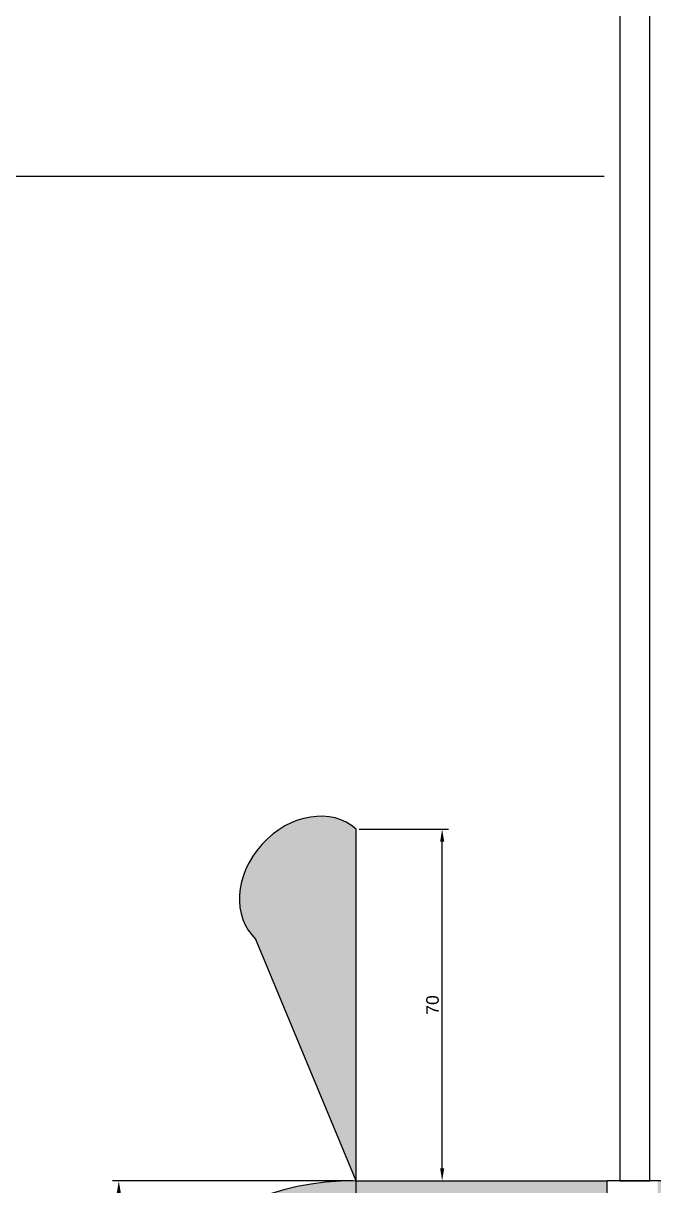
# Model space of a CAD drawing. Header units: millimetres. Extents: x 6030 to 8489, y 1264 to 2245.
# Drawn here: x 6574.8 to 6700.3, y 1812.7 to 2044.2 of the extents above; entities that cross this region are included whole.
import ezdxf

# ---------------------------------------------------------------- set-up
doc = ezdxf.new("R2010")
doc.units = ezdxf.units.MM
doc.layers.add('Layer1', color=173, linetype='Continuous')
doc.styles.get("Standard").update_dxf_attribs({"font": 'arial.ttf'})
doc.dimstyles.new('ISO-25', dxfattribs={"dimtxt": 2.5, "dimasz": 2.5, "dimexe": 1.25, "dimexo": 0.625, "dimtad": 1, "dimtxsty": 'Standard', "dimcen": 2.5, "dimadec": 0, "dimazin": 0, "dimtfac": 1, "dimtmove": 0, "dimatfit": 3, "dimfxl": 1, "dimarcsym": 0})

# ---------------------------------------------------------------- blocks, each defined once
blk = doc.blocks.new('*D7')
at = {"layer": 'Defpoints', "color": 0, "transparency": 16777216}
for p in [(6501.38, 2013.66), (6691.09, 2013.66), (6691.09, 1763.66)]:
    blk.add_point(p, dxfattribs=at)
at = {"layer": 'Layer1', "color": 0, "lineweight": -2, "transparency": 16777216}
for p, q in [((6690.46, 2013.66), (6500.13, 2013.66)), ((6501.38, 1766.16), (6501.38, 2011.16)), ((6690.46, 1763.66), (6500.13, 1763.66))]:
    blk.add_line(p, q, dxfattribs=at)
at = {"layer": 'Layer1', "color": 0, "transparency": 16777216}
for points in [[(6500.96, 2011.16), (6501.8, 2011.16), (6501.38, 2013.66)], [(6500.96, 1766.16), (6501.8, 1766.16), (6501.38, 1763.66)]]:
    blk.add_solid(points, dxfattribs=at)
at = {"layer": 'Layer1', "color": 0, "transparency": 16777216, "insert": (6499.48, 1888.66), "char_height": 2.5, "attachment_point": 5, "rotation": 90}
blk.add_mtext('250', dxfattribs=at)
blk = doc.blocks.new('*D10')
at = {"layer": 'Defpoints', "color": 0, "transparency": 16777216}
for p in [(6641.09, 1883.66), (6658.21, 1883.66), (6641.09, 1813.66)]:
    blk.add_point(p, dxfattribs=at)
at = {"layer": 'Layer1', "color": 0, "lineweight": -2, "transparency": 16777216}
for p, q in [((6641.71, 1883.66), (6659.46, 1883.66)), ((6658.21, 1816.16), (6658.21, 1881.16)), ((6641.71, 1813.66), (6659.46, 1813.66))]:
    blk.add_line(p, q, dxfattribs=at)
at = {"layer": 'Layer1', "color": 0, "transparency": 16777216}
for points in [[(6657.8, 1881.16), (6658.63, 1881.16), (6658.21, 1883.66)], [(6657.8, 1816.16), (6658.63, 1816.16), (6658.21, 1813.66)]]:
    blk.add_solid(points, dxfattribs=at)
at = {"layer": 'Layer1', "color": 0, "transparency": 16777216, "insert": (6656.31, 1848.66), "char_height": 2.5, "attachment_point": 5, "rotation": 90}
blk.add_mtext('70', dxfattribs=at)
blk = doc.blocks.new('*D11')
at = {"layer": 'Defpoints', "color": 0, "transparency": 16777216}
for p in [(6593.84, 1813.66), (6641.09, 1813.66), (6641.09, 1783.66)]:
    blk.add_point(p, dxfattribs=at)
at = {"layer": 'Layer1', "color": 0, "lineweight": -2, "transparency": 16777216}
for p, q in [((6640.46, 1813.66), (6592.59, 1813.66)), ((6593.84, 1786.16), (6593.84, 1811.16)), ((6640.46, 1783.66), (6592.59, 1783.66))]:
    blk.add_line(p, q, dxfattribs=at)
at = {"layer": 'Layer1', "color": 0, "transparency": 16777216}
for points in [[(6593.42, 1811.16), (6594.25, 1811.16), (6593.84, 1813.66)], [(6593.42, 1786.16), (6594.25, 1786.16), (6593.84, 1783.66)]]:
    blk.add_solid(points, dxfattribs=at)
at = {"layer": 'Layer1', "color": 0, "transparency": 16777216, "insert": (6591.93, 1798.66), "char_height": 2.5, "attachment_point": 5, "rotation": 90}
blk.add_mtext('30', dxfattribs=at)

msp = doc.modelspace()

# ---------------------------------------------------------------- hatches: boundary and pattern name
at = {"layer": 'Layer1', "true_color": 0xf26722}
h = msp.add_hatch(color=30, dxfattribs=at)
h.dxf.hatch_style = 1
edge = h.paths.add_edge_path()
edge.add_ellipse((6631.115, 1872.695), major_axis=(-9.974, -10.967), ratio=0.7990642, start_angle=180, end_angle=360)
edge.add_line((6621.141, 1861.728), (6641.089, 1813.663))
edge.add_line((6641.089, 1813.663), (6641.089, 1883.663))
edge = h.paths.add_edge_path()
edge.add_line((6641.089, 1763.663), (6632.788, 1763.663))
edge.add_line((6632.788, 1763.663), (6621.141, 1735.597))
edge.add_ellipse((6631.115, 1724.63), major_axis=(-9.974, 10.967), ratio=0.7990642, start_angle=0, end_angle=180)
edge.add_line((6641.089, 1713.663), (6641.089, 1763.663))
h.paths.add_polyline_path([(6641.089, 1783.663), (6632.788, 1763.663), (6641.089, 1763.663)])
at = {"layer": 'Layer1', "true_color": 0xf7f281}
h = msp.add_hatch(color=51, dxfattribs=at)
h.dxf.hatch_style = 1
h.paths.add_polyline_path([(6731.089, 1843.663), (6731.089, 1853.663), (6726.089, 1848.663), (6726.089, 1823.663), (6726.089, 1813.663), (6721.089, 1813.663), (6701.089, 1813.663), (6701.089, 1783.663), (6721.089, 1783.663), (6731.089, 1783.663)])
h.paths.add_polyline_path([(6831.089, 1868.663), (6826.089, 1863.663), (6826.089, 1823.663), (6826.089, 1813.663), (6821.089, 1813.663), (6781.089, 1813.663), (6776.089, 1813.663), (6776.089, 1823.663), (6776.089, 1838.663), (6776.089, 1848.663), (6771.089, 1853.663), (6771.089, 1848.663), (6771.089, 1783.663), (6781.089, 1783.663), (6821.089, 1783.663), (6831.089, 1783.663)])
h.paths.add_polyline_path([(6771.089, 1848.663), (6767.089, 1848.663), (6758.089, 1848.663), (6758.089, 1841.663), (6752.101, 1841.663), (6752.101, 1840.663), (6758.089, 1840.663), (6758.089, 1833.663), (6767.089, 1833.663), (6771.089, 1833.663)])
h.paths.add_polyline_path([(6740.089, 1840.663), (6745.089, 1840.663), (6745.089, 1841.663), (6740.089, 1841.663), (6740.089, 1848.663), (6731.089, 1848.663), (6731.089, 1843.663), (6731.089, 1833.663), (6740.089, 1833.663)])
h.paths.add_polyline_path([(6691.089, 1813.663), (6641.089, 1813.663), (6641.089, 1783.663), (6691.089, 1783.663)])
edge = h.paths.add_edge_path()
edge.add_ellipse((6641.089, 1798.663), major_axis=(-30.152, 0), ratio=0.497485, start_angle=270, end_angle=450)
edge.add_line((6641.089, 1783.663), (6641.089, 1813.663))
h.paths.add_polyline_path([(7031.089, 1833.663), (7026.089, 1828.663), (7026.089, 1813.663), (7021.089, 1813.663), (6981.089, 1813.663), (6976.089, 1813.663), (6976.089, 1838.663), (6971.089, 1843.663), (6971.089, 1783.663), (6981.089, 1783.663), (7021.089, 1783.663), (7031.089, 1783.663)])
h.paths.add_polyline_path([(6931.089, 1843.663), (6926.089, 1838.663), (6926.089, 1813.663), (6921.089, 1813.663), (6881.089, 1813.663), (6876.089, 1813.663), (6876.089, 1823.663), (6876.089, 1863.663), (6871.089, 1868.663), (6871.089, 1863.663), (6871.089, 1783.663), (6881.089, 1783.663), (6921.089, 1783.663), (6931.089, 1783.663)])
h.paths.add_polyline_path([(6871.089, 1863.663), (6867.089, 1863.663), (6858.089, 1863.663), (6858.089, 1856.663), (6852.101, 1856.663), (6852.101, 1855.663), (6858.089, 1855.663), (6858.089, 1848.663), (6867.089, 1848.663), (6871.089, 1848.663)])
h.paths.add_polyline_path([(6840.089, 1855.663), (6845.089, 1855.663), (6845.089, 1856.663), (6840.089, 1856.663), (6840.089, 1863.663), (6831.089, 1863.663), (6831.089, 1848.663), (6840.089, 1848.663)])
h.paths.add_polyline_path([(6947.089, 1831.663), (6942.089, 1831.663), (6942.089, 1838.663), (6931.089, 1838.663), (6931.089, 1823.663), (6942.089, 1823.663), (6942.089, 1830.663), (6947.089, 1830.663)])
h.paths.add_polyline_path([(6971.089, 1838.663), (6960.089, 1838.663), (6960.089, 1831.663), (6954.101, 1831.663), (6954.101, 1830.663), (6960.089, 1830.663), (6960.089, 1823.663), (6971.089, 1823.663)])
h.paths.add_polyline_path([(7111.089, 1813.663), (7081.089, 1813.663), (7076.089, 1813.663), (7076.089, 1828.663), (7071.089, 1833.663), (7071.089, 1783.663), (7081.089, 1783.663), (7111.089, 1783.663)])
h.paths.add_polyline_path([(7071.089, 1828.663), (7060.583, 1828.663), (7060.583, 1821.663), (7054.595, 1821.663), (7054.595, 1820.663), (7060.583, 1820.663), (7060.583, 1813.663), (7071.089, 1813.663)])
h.paths.add_polyline_path([(7042.583, 1820.663), (7047.583, 1820.663), (7047.583, 1821.663), (7042.583, 1821.663), (7042.583, 1828.663), (7031.089, 1828.663), (7031.089, 1813.663), (7042.583, 1813.663)])
h.paths.add_polyline_path([(7156.089, 1813.663), (7111.089, 1813.663), (7111.089, 1783.663), (7156.089, 1783.663)])
h.paths.add_polyline_path([(7517.138, 1813.663), (7176.089, 1813.663), (7176.089, 1783.663), (7517.138, 1783.663)])
h.paths.add_polyline_path([(7133.583, 1804.744), (7138.717, 1804.744), (7138.717, 1809.896), (7133.583, 1809.896)], flags=24)

# ---------------------------------------------------------------- linework, layer by layer
at = {"color": 0}
for p, q in [((6693.589, 2087.663), (6693.589, 1813.663)), ((6699.589, 1813.663), (6699.589, 2087.663)), ((6693.589, 1813.663), (6699.589, 1813.663))]:
    msp.add_line(p, q, dxfattribs=at)
at = {"color": 30, "true_color": 0xf26722}
msp.add_line((6691.089, 1763.663), (6691.089, 1813.663), dxfattribs=at)
at = {"color": 2}
for p in [(6691.089, 1783.663), (6721.089, 1813.663)]:
    msp.add_line(p, (6691.089, 1813.663), dxfattribs=at)
at = {"layer": 'Layer1', "color": 42, "true_color": 0xbd8d0a}
for p, q in [((6641.089, 1813.663), (6641.089, 1883.663)), ((6641.089, 1813.663), (6621.141, 1861.728)), ((6641.089, 1783.663), (6641.089, 1813.663)), ((6641.089, 1813.663), (6691.089, 1813.663))]:
    msp.add_line(p, q, dxfattribs=at)
for centre, major_axis, ratio, start_param, end_param in [((6631.115, 1872.695), (-9.974, -10.967), 0.7990642, 3.1415927, 6.2831853), ((6641.089, 1798.663), (-30.152, 0), 0.497485, 4.712389, 7.8539816)]:
    msp.add_ellipse(centre, major_axis=major_axis, ratio=ratio, start_param=start_param, end_param=end_param, dxfattribs=at)

# ---------------------------------------------------------------- dimensions: what is measured, and where the dimension line sits
at = {"layer": 'Layer1', "color": 30, "true_color": 0xf8991e}
dim = msp.add_linear_dim(base=(6501.38, 2013.663), p1=(6691.089, 1763.663), p2=(6691.089, 2013.663), angle=90, dimstyle='ISO-25', dxfattribs=at)
dim.commit()
dim.dimension.update_dxf_attribs({"geometry": '*D7', "text_midpoint": (6499.478, 1888.663)})
at = {"layer": 'Layer1', "color": 3}
for base, p1, p2, picture, middle in [((6658.215, 1883.663), (6641.089, 1813.663), (6641.089, 1883.663), '*D10', (6656.313, 1848.663)), ((6593.835, 1813.663), (6641.089, 1783.663), (6641.089, 1813.663), '*D11', (6591.933, 1798.663))]:
    dim = msp.add_linear_dim(base=base, p1=p1, p2=p2, angle=90, dimstyle='ISO-25', dxfattribs=at)
    dim.commit()
    dim.dimension.update_dxf_attribs({"geometry": picture, "text_midpoint": middle})

doc.saveas('drawing.dxf')
